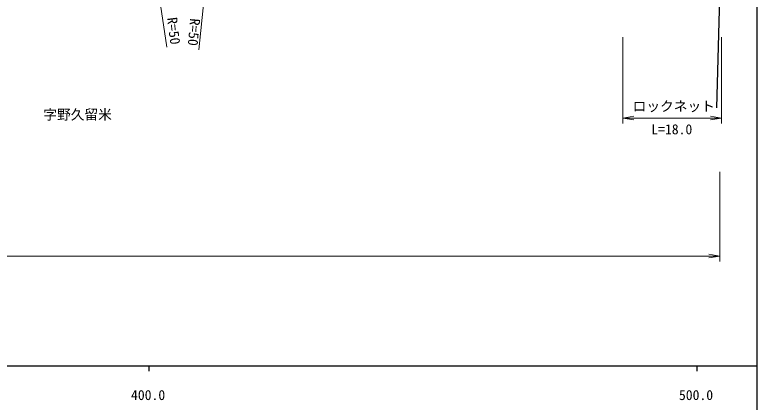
# Model space of a CAD drawing. Units: millimetres, scale not verified. Extents: x 40000 to 680000, y 20000 to 380000.
# Drawn here: x 443524 to 579000, y 198357 to 269074 of the extents above; entities that cross this region are included whole.
import ezdxf
from ezdxf.enums import TextEntityAlignment as Align

# ---------------------------------------------------------------- set-up
doc = ezdxf.new("R2010")
doc.units = ezdxf.units.MM
doc.header["$LTSCALE"] = 1000
doc.layers.add('M-BMK-HTXT', color=7, linetype='Continuous')
for name, color, linetype, lineweight in [('M-BMK-OTRS', 5, 'Continuous', 25), ('M-STR-HTXT', 7, 'Continuous', 13), ('M-TTL-BAND', 7, 'Continuous', 25)]:
    doc.layers.add(name, color=color, linetype=linetype, lineweight=lineweight)
doc.styles.add('ＭＳ ゴシック', font='')
doc.styles.get('ＭＳ ゴシック').set_extended_font_data('MS Gothic')

# ---------------------------------------------------------------- blocks, each defined once
blk = doc.blocks.new('open_arrow')
at = {"color": 0, "linetype": 'Continuous', "lineweight": -2}
blk.add_lwpolyline([(7.5, 1.25), (0, 0), (7.5, -1.25)], dxfattribs=at)

msp = doc.modelspace()

# ---------------------------------------------------------------- linework, layer by layer
at = {"layer": 'M-BMK-OTRS'}
msp.add_line((572639, 290872), (571609, 252077), dxfattribs=at)
at = {"layer": 'M-STR-HTXT'}
for p, q in [((466368, 295551), (471273, 263191)), ((477104, 262690), (480559, 295534)), ((554512, 265000), (554512, 249232)), ((572508, 264976), (572508, 249232)), ((554512, 250232), (572508, 250232)), ((572192, 240435), (572192, 224033)), ((197515, 225033), (572192, 225033))]:
    msp.add_line(p, q, dxfattribs=at)
at = {"layer": 'M-TTL-BAND'}
for p, q in [((579000, 20000), (579000, 370000)), ((40000, 205000), (579000, 205000)), ((468000, 205000), (468000, 204000)), ((568000, 205000), (568000, 204000))]:
    msp.add_line(p, q, dxfattribs=at)

# ---------------------------------------------------------------- block references
at = {"layer": 'M-STR-HTXT', "xscale": 267, "yscale": 267}
msp.add_blockref('open_arrow', (554512, 250232), dxfattribs=at)
at = {"layer": 'M-STR-HTXT', "xscale": 267, "yscale": 267, "rotation": 180}
for p in [(572508, 250232), (572192, 225033)]:
    msp.add_blockref('open_arrow', p, dxfattribs=at)

# ---------------------------------------------------------------- texts
at = {"layer": 'M-BMK-HTXT', "style": 'ＭＳ ゴシック'}
msp.add_text('字野久留米', height=1833, dxfattribs=at).set_placement((448725, 249404), align=Align.BOTTOM_LEFT)
at = {"layer": 'M-STR-HTXT', "style": 'ＭＳ ゴシック'}
for rotation, p in [(277.352, (470751, 268433)), (264.872, (474981, 268524))]:
    msp.add_text('R=50', height=1833, rotation=rotation, dxfattribs=at).set_placement(p, align=Align.BOTTOM_LEFT)
msp.add_text('ロックネット', height=1833, dxfattribs=at).set_placement((556283, 250921), align=Align.BOTTOM_LEFT)
msp.add_text('L=18.0', height=1833, dxfattribs=at).set_placement((563420, 246713), align=Align.BOTTOM_CENTER)
at = {"layer": 'M-TTL-BAND', "style": 'ＭＳ ゴシック'}
for s, p in [('400.0', (467844, 198195)), ('500.0', (567844, 198195))]:
    msp.add_text(s, height=1833, dxfattribs=at).set_placement(p, align=Align.BOTTOM_CENTER)

doc.saveas('drawing.dxf')
